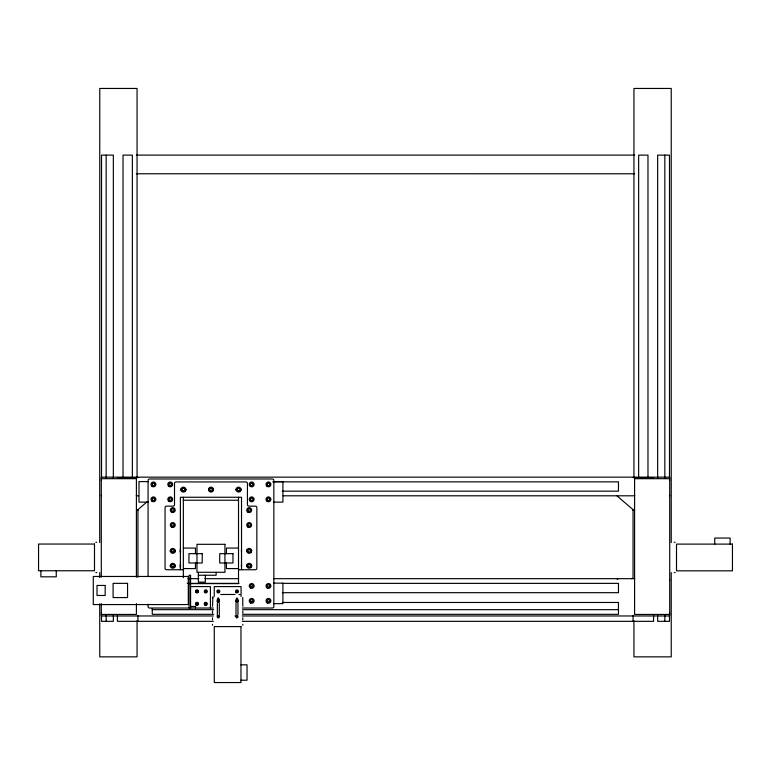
<?xml version="1.0" encoding="UTF-8"?>
<svg xmlns="http://www.w3.org/2000/svg" width="771" height="771" viewBox="0 0 771 771"><rect width="100%" height="100%" fill="white"/><g stroke="black" fill="none" stroke-linecap="round" stroke-linejoin="round"><path stroke-width="1.16" d="M180.385 551.487L180.385 549.684M180.385 566.406L180.385 564.603M241.477 552.046L241.477 549.684M241.477 566.964L241.477 565.162M180.385 552.046L180.404 551.159M180.385 566.964L180.404 566.078M241.477 564.603L241.468 565.49M170.314 550.87L170.401 551.487L170.622 549.684M170.314 565.789L170.401 566.406L170.622 564.603M175.21 550.87A2.448 2.448 0 0 0 171.538 548.75A2.448 2.448 0 0 0 171.538 552.98A2.448 2.448 0 0 0 175.21 550.87L175.133 550.243L174.911 552.046M175.21 565.789A2.448 2.448 0 0 0 171.538 563.668A2.448 2.448 0 0 0 171.538 567.899A2.448 2.448 0 0 0 175.21 565.789L175.133 565.162L174.911 566.964M180.944 489.604L181.021 490.231L181.243 488.419M185.84 489.604A2.448 2.448 0 0 0 182.168 487.484A2.448 2.448 0 0 0 182.168 491.725A2.448 2.448 0 0 0 185.84 489.604L185.753 488.987L185.532 490.79M208.527 489.604L208.604 490.231L208.835 488.419M213.422 489.604A2.448 2.448 0 0 0 209.751 487.484A2.448 2.448 0 0 0 209.751 491.725A2.448 2.448 0 0 0 213.422 489.604L213.345 488.987L213.114 490.79M236.109 489.604L236.196 490.231L236.418 488.419M241.005 489.604A2.448 2.448 0 0 0 237.333 487.484A2.448 2.448 0 0 0 237.333 491.725A2.448 2.448 0 0 0 241.005 489.604L240.928 488.987L240.706 490.79M246.739 550.87L246.816 551.487L247.038 549.684M246.739 565.789L246.816 566.406L247.038 564.603M251.635 550.87A2.448 2.448 0 0 0 247.963 548.75A2.448 2.448 0 0 0 247.963 552.98A2.448 2.448 0 0 0 251.635 550.87L251.548 550.243L251.327 552.046M251.635 565.789A2.448 2.448 0 0 0 247.963 563.668A2.448 2.448 0 0 0 247.963 567.899A2.448 2.448 0 0 0 251.635 565.789L251.548 565.162L251.327 566.964M212.507 597.853L212.912 596.87L212.507 606.295M217.557 598.537L218.993 598.421M236.283 598.46L237.641 598.421M147.338 501.593L138.462 509.217A1.484 1.484 0 0 0 137.942 510.344M217.885 598.267C219.166 598.238 217.971 598.229 218.521 598.18M236.591 598.248L237.131 598.18M136.303 155.116L634.639 155.116M136.303 173.764L634.639 173.774M117.433 477.615L137.942 477.615M633.058 477.615L653.567 477.615M101.3 478.685L136.409 478.685L136.409 577.2M669.7 478.685L634.591 478.685L634.591 614.439L669.7 614.439M148.427 481.615L138.992 481.615L138.992 502.133L148.427 502.133M273.483 481.615L282.918 481.615L282.918 502.133L273.483 502.133M272.722 481.846L618.458 481.846L618.458 491.175L282.359 491.175M182.37 491.175L184.78 491.175M136.216 495.801L138.626 495.801M283.14 495.801L634.784 495.801M183.344 500.225L238.518 500.225M95.855 542.283L96.78 542.283M674.22 542.283L675.145 542.283M183.344 548.065L195.468 548.065L195.468 553.665M238.557 548.065L226.443 548.065L226.443 553.665M183.344 568.584L195.468 568.584L195.468 562.984M238.557 568.584L226.443 568.584L226.443 562.984M183.344 569.74L166.536 569.74A1.484 1.484 0 0 1 165.061 568.256L165.061 507.626A1.484 1.484 0 0 1 166.536 506.152L173.022 506.152A1.484 1.484 0 0 0 174.506 504.668L174.506 483.417A1.484 1.484 0 0 1 175.99 481.942L245.959 481.942A1.484 1.484 0 0 1 247.443 483.417L247.443 504.668A1.484 1.484 0 0 0 248.917 506.152L255.365 506.152A1.484 1.484 0 0 1 256.849 507.626L256.849 568.256A1.484 1.484 0 0 1 255.365 569.74L238.518 569.74M95.855 572.593L96.78 572.593M674.22 572.593L675.145 572.593M198.369 575.243L216.131 575.243L216.131 572.284M187.999 578.674L198.841 578.674M204.864 578.674L238.586 578.674M273.503 578.674L634.784 578.674M273.483 583.136L282.918 583.136L282.918 603.645L273.483 603.645M187.189 583.368L238.991 583.368M282.359 583.368L618.458 583.368L618.458 592.687L282.359 592.687M188.278 583.618L238.518 583.618L238.518 497.266M190.273 586.586L210.435 586.586L210.435 608.03M220.67 594.48L235.039 594.48M239.029 594.48L239.964 594.586L239.434 594.48M282.359 602.479L618.458 602.479L618.458 614.314L242.605 614.314M190.572 606.478L195.535 606.478L195.535 608.03M213.365 608.03L149.555 608.03A1.484 1.484 0 0 1 148.071 606.555L148.071 604.156M242.258 608.03L272.356 608.03A1.484 1.484 0 0 0 273.84 606.555L273.84 480.458A1.484 1.484 0 0 0 272.356 478.984L149.555 478.984A1.484 1.484 0 0 0 148.071 480.458L148.071 576.535M152.253 609.659L213.692 609.659M242.605 609.659L618.458 609.659M101.3 614.439L136.409 614.439L136.409 603.626M213.692 614.314L152.253 614.314L152.253 608.396M213.297 615.971L101.3 615.971L101.3 603.587M216.902 615.971L219.311 615.971M234.972 615.971L237.381 615.971M242.19 615.971L669.7 615.971L669.7 477.153L101.3 477.153L101.3 577.2M213.374 621.33L117.433 621.33L117.433 615.431M242.239 621.33L653.567 621.33L653.567 615.431M240.976 664.833L247.038 664.833L247.038 680.215L240.976 680.215M242.74 597.458L242.807 606.295M730.118 544.114L730.118 538.052L714.736 538.052L714.736 544.114M671.233 542.611L671.233 88.453L633.935 88.453L633.935 477.422M671.233 572.564L671.233 656.853L633.935 656.853L633.935 620.732M669.488 477.972L669.488 155.125L657.653 155.125L657.653 477.972M669.488 615.306L669.488 621.33L657.653 621.33L657.653 615.306M664.833 155.125L664.833 477.972M664.833 615.306L664.833 621.33M647.977 477.972L647.977 155.125L638.648 155.125L638.648 477.972M633.058 509.458L633.058 577.2A1.484 1.484 0 0 1 631.574 578.674M633.058 615.431L633.058 621.33M242.807 611.018L242.807 613.128M242.807 617.802L242.807 619.797M242.807 624.317L242.807 625.242M241.525 569.74L241.525 497.266L180.385 497.266L180.385 569.74M241.063 596.542L241.063 586.586L214.251 586.586L214.251 596.542M237.96 603.25L237.96 614.853M236.003 603.25L236.003 614.853M219.311 603.25L219.311 614.853M217.355 603.25L217.355 614.853M212.507 611.018L212.507 613.128M212.507 617.802L212.507 619.797M212.507 624.317L212.507 625.242M206.503 590.268L206.503 592.523M206.503 602.71L206.503 604.975M205.356 575.243L205.356 582.144L198.369 582.144L198.369 572.284M205.047 590.268L205.047 592.523M205.047 602.71L205.047 604.975M197.742 590.268L197.742 592.523M197.742 602.71L197.742 604.975M196.287 590.268L196.287 592.523M196.287 602.71L196.287 604.975M190.572 608.03L190.572 575.272L189.088 575.272L189.088 608.03M183.344 497.266L183.344 577.662M180.501 548.432L180.501 553.299M180.501 563.35L180.501 568.217M137.942 509.458L137.942 577.2M137.942 615.431L137.942 621.33M137.065 477.422L137.065 88.453L99.767 88.453L99.71 542.611M137.065 620.732L137.065 656.853L99.767 656.853L99.71 603.847M132.352 477.972L132.352 155.116L123.023 155.116L123.023 477.972M113.347 477.972L113.347 155.116L101.512 155.116L101.512 477.972M113.347 615.306L113.347 621.33L101.512 621.33L101.512 615.306M106.167 155.116L106.167 477.972M106.167 615.306L106.167 621.33M99.767 572.564L99.71 577.566M56.264 570.762L56.264 576.824L40.882 576.824L40.882 570.762M219.388 601.881A1.484 1.484 0 0 1 217.788 602.228M217.181 601.785A1.484 1.484 0 0 1 217.017 601.525M217.017 600.166A1.484 1.484 0 0 1 217.788 599.472M218.868 599.472A1.484 1.484 0 0 1 219.378 599.799M238.297 600.166A1.484 1.484 0 0 1 238.133 601.785M237.911 601.997A1.484 1.484 0 0 1 236.302 602.161M235.83 601.785A1.484 1.484 0 0 1 235.531 601.129M235.521 600.58A1.484 1.484 0 0 1 236.437 599.472M237.516 599.472A1.484 1.484 0 0 1 237.911 599.703M669.594 479.62A1.484 1.484 0 0 1 669.7 480.169M669.7 495.252A1.484 1.484 0 0 1 669.604 495.772M669.594 579.609A1.484 1.484 0 0 1 669.7 580.158M669.7 612.955A1.484 1.484 0 0 1 669.594 613.523M617.166 579.349A1.484 1.484 0 0 1 618.4 578.674M633.058 510.344A1.484 1.484 0 0 0 632.538 509.217L617.436 496.245A1.484 1.484 0 0 1 616.954 495.435M101.406 613.504A1.484 1.484 0 0 1 101.3 612.955M101.386 495.772A1.484 1.484 0 0 1 101.3 495.252M101.3 480.169A1.484 1.484 0 0 1 101.406 479.61M196.287 591.367C196.2 592.754 198.504 591.983 197.53 590.914C192.538 592.407 201.867 591.299 196.287 591.424M196.287 603.741L196.952 604.531L197.742 603.876L197.01 603.086L196.335 604.078L197.521 604.329L197.289 603.134L196.287 603.809M205.047 591.367L205.703 592.157L206.493 591.492L205.77 590.702L205.096 591.694L206.281 591.945L206.05 590.759L205.047 591.424M205.047 603.741L205.703 604.531L206.493 603.876L205.77 603.086L205.096 604.078L206.281 604.329L206.05 603.134L205.047 603.809M217.605 591.367C218.897 593.949 219.446 589.083 217.605 591.367M217.605 600.782C218.135 603.115 220.014 599.115 218.665 601.496C215.88 601.043 220.506 599 217.605 600.782M236.254 591.367C237.449 593.949 238.249 589.092 236.254 591.367M236.254 600.782C236.813 603.095 238.711 599.096 237.246 601.525C234.606 600.888 239.164 599.096 236.254 600.782M217.653 600.57C218.193 603.433 220.043 598.913 217.653 600.57M236.302 600.57C236.842 603.433 238.692 598.913 236.302 600.57M94.496 544.047L38.55 544.047L38.55 570.762L94.496 570.762L94.496 544.047M732.45 544.114L676.504 544.114L676.504 570.829L732.45 570.829L732.45 544.114M224.939 544.307L196.971 544.307L196.971 572.284L224.939 572.284L224.939 544.307M202.204 553.665L188.943 553.665L188.943 562.984L202.204 562.984L202.204 553.665M232.967 553.665L219.706 553.665L219.706 562.984L232.967 562.984L232.967 553.665M188.297 576.467L93.281 576.467L93.281 604.57L188.297 604.57L188.297 576.467M127.552 583.348L113.096 583.348L113.096 597.564L127.552 597.564L127.552 583.348M105.174 585.449L97.011 585.449L97.011 595.472L105.174 595.472L105.174 585.449M240.976 626.601L214.271 626.601L214.271 682.547L240.976 682.547L240.976 626.601M237.931 490.703A1.263 1.263 0 0 0 239.829 489.604A1.263 1.263 0 0 0 237.931 488.506A1.263 1.263 0 0 0 237.931 490.703M210.338 490.703A1.263 1.263 0 0 0 212.237 489.604A1.263 1.263 0 0 0 210.338 488.506A1.263 1.263 0 0 0 210.338 490.703M182.756 490.703A1.263 1.263 0 0 0 184.654 489.604A1.263 1.263 0 0 0 182.756 488.506A1.263 1.263 0 0 0 182.756 490.703M172.135 551.959A1.263 1.263 0 0 0 174.024 550.87A1.263 1.263 0 0 0 172.135 549.771A1.263 1.263 0 0 0 172.135 551.959M172.135 566.878A1.263 1.263 0 0 0 174.024 565.789A1.263 1.263 0 0 0 172.135 564.69A1.263 1.263 0 0 0 172.135 566.878M248.551 566.878A1.263 1.263 0 0 0 250.45 565.789A1.263 1.263 0 0 0 248.551 564.69A1.263 1.263 0 0 0 248.551 566.878M248.551 551.959A1.263 1.263 0 0 0 250.45 550.87A1.263 1.263 0 0 0 248.551 549.771A1.263 1.263 0 0 0 248.551 551.959M247.963 527.142A2.448 2.448 0 0 0 251.635 525.022A2.448 2.448 0 0 0 247.963 522.902A2.448 2.448 0 0 0 247.963 527.142M247.963 512.223A2.448 2.448 0 0 0 251.635 510.103A2.448 2.448 0 0 0 247.963 507.983A2.448 2.448 0 0 0 247.963 512.223M171.538 512.223A2.448 2.448 0 0 0 175.21 510.103A2.448 2.448 0 0 0 171.538 507.983A2.448 2.448 0 0 0 171.538 512.223M171.538 527.142A2.448 2.448 0 0 0 175.21 525.022A2.448 2.448 0 0 0 171.538 522.902A2.448 2.448 0 0 0 171.538 527.142M248.551 526.111A1.263 1.263 0 0 0 250.45 525.022A1.263 1.263 0 0 0 248.551 523.923A1.263 1.263 0 0 0 248.551 526.111M248.551 511.192A1.263 1.263 0 0 0 250.45 510.103A1.263 1.263 0 0 0 248.551 509.005A1.263 1.263 0 0 0 248.551 511.192M172.135 511.192A1.263 1.263 0 0 0 174.024 510.103A1.263 1.263 0 0 0 172.135 509.005A1.263 1.263 0 0 0 172.135 511.192M172.135 526.111A1.263 1.263 0 0 0 174.024 525.022A1.263 1.263 0 0 0 172.135 523.923A1.263 1.263 0 0 0 172.135 526.111M251.076 586.972A1.205 1.205 0 0 0 252.888 585.931A1.205 1.205 0 0 0 251.076 584.89A1.205 1.205 0 0 0 251.076 586.972M251.076 601.891A1.205 1.205 0 0 0 252.888 600.85A1.205 1.205 0 0 0 251.076 599.809A1.205 1.205 0 0 0 251.076 601.891M267.855 586.972A1.205 1.205 0 0 0 269.667 585.931A1.205 1.205 0 0 0 267.855 584.89A1.205 1.205 0 0 0 267.855 586.972M250.469 588.022A2.409 2.409 0 0 0 254.093 585.931A2.409 2.409 0 0 0 250.469 583.84A2.409 2.409 0 0 0 250.469 588.022M250.469 602.941A2.409 2.409 0 0 0 254.093 600.85A2.409 2.409 0 0 0 250.469 598.759A2.409 2.409 0 0 0 250.469 602.941M267.258 588.022A2.409 2.409 0 0 0 270.872 585.931A2.409 2.409 0 0 0 267.258 583.84A2.409 2.409 0 0 0 267.258 588.022M267.258 602.941A2.409 2.409 0 0 0 270.872 600.85A2.409 2.409 0 0 0 267.258 598.759A2.409 2.409 0 0 0 267.258 602.941M267.855 601.891A1.205 1.205 0 0 0 269.667 600.85A1.205 1.205 0 0 0 267.855 599.809A1.205 1.205 0 0 0 267.855 601.891M267.768 485.402A1.205 1.205 0 0 0 269.667 484.525A1.205 1.205 0 0 0 267.951 483.321A1.205 1.205 0 0 0 267.768 485.402M267.768 500.321A1.205 1.205 0 0 0 269.667 499.444A1.205 1.205 0 0 0 267.951 498.239A1.205 1.205 0 0 0 267.768 500.321M250.98 500.321A1.205 1.205 0 0 0 252.878 499.444A1.205 1.205 0 0 0 251.173 498.239A1.205 1.205 0 0 0 250.98 500.321M250.98 485.402A1.205 1.205 0 0 0 252.878 484.525A1.205 1.205 0 0 0 251.173 483.321A1.205 1.205 0 0 0 250.98 485.402M169.533 500.321A1.205 1.205 0 0 0 171.432 499.444A1.205 1.205 0 0 0 169.726 498.239A1.205 1.205 0 0 0 169.533 500.321M152.754 485.402A1.205 1.205 0 0 0 154.643 484.525A1.205 1.205 0 0 0 152.937 483.321A1.205 1.205 0 0 0 152.754 485.402M169.533 485.402A1.205 1.205 0 0 0 171.432 484.525A1.205 1.205 0 0 0 169.726 483.321A1.205 1.205 0 0 0 169.533 485.402M152.754 500.321A1.205 1.205 0 0 0 154.643 499.444A1.205 1.205 0 0 0 152.937 498.239A1.205 1.205 0 0 0 152.754 500.321M168.839 486.385A2.409 2.409 0 0 0 172.637 484.631A2.409 2.409 0 0 0 169.215 482.222A2.409 2.409 0 0 0 168.839 486.385M168.839 501.304A2.409 2.409 0 0 0 172.637 499.55A2.409 2.409 0 0 0 169.215 497.141A2.409 2.409 0 0 0 168.839 501.304M152.051 501.304A2.409 2.409 0 0 0 155.848 499.55A2.409 2.409 0 0 0 152.427 497.141A2.409 2.409 0 0 0 152.051 501.304M152.051 486.385A2.409 2.409 0 0 0 155.848 484.631A2.409 2.409 0 0 0 152.427 482.222A2.409 2.409 0 0 0 152.051 486.385M250.286 501.304A2.409 2.409 0 0 0 254.083 499.55A2.409 2.409 0 0 0 250.662 497.141A2.409 2.409 0 0 0 250.286 501.304M250.286 486.385A2.409 2.409 0 0 0 254.083 484.631A2.409 2.409 0 0 0 250.662 482.222A2.409 2.409 0 0 0 250.286 486.385M267.074 501.304A2.409 2.409 0 0 0 270.862 499.55A2.409 2.409 0 0 0 267.45 497.141A2.409 2.409 0 0 0 267.074 501.304M267.074 486.385A2.409 2.409 0 0 0 270.862 484.631A2.409 2.409 0 0 0 267.45 482.222A2.409 2.409 0 0 0 267.074 486.385M196.162 592.639A1.484 1.484 0 0 0 198.494 591.559A1.484 1.484 0 0 0 196.393 590.085A1.484 1.484 0 0 0 196.162 592.639M204.922 592.639A1.484 1.484 0 0 0 207.245 591.559A1.484 1.484 0 0 0 205.153 590.085A1.484 1.484 0 0 0 204.922 592.639M204.922 605.023A1.484 1.484 0 0 0 207.245 603.944A1.484 1.484 0 0 0 205.153 602.469A1.484 1.484 0 0 0 204.922 605.023M196.162 605.023A1.484 1.484 0 0 0 198.494 603.944A1.484 1.484 0 0 0 196.393 602.469A1.484 1.484 0 0 0 196.162 605.023M217.846 601.698A0.983 0.983 0 0 0 219.311 600.85A0.983 0.983 0 0 0 217.846 600.002A0.983 0.983 0 0 0 217.846 601.698M217.846 617.706A0.983 0.983 0 0 0 219.311 616.858A0.983 0.983 0 0 0 217.846 616.01A0.983 0.983 0 0 0 217.846 617.706M236.495 617.706A0.983 0.983 0 0 0 237.96 616.858A0.983 0.983 0 0 0 236.495 616.01A0.983 0.983 0 0 0 236.495 617.706M236.495 601.698A0.983 0.983 0 0 0 237.96 600.85A0.983 0.983 0 0 0 236.495 600.002A0.983 0.983 0 0 0 236.495 601.698M236.128 592.639A1.484 1.484 0 0 0 238.451 591.559A1.484 1.484 0 0 0 236.36 590.085A1.484 1.484 0 0 0 236.128 592.639M217.48 592.639A1.484 1.484 0 0 0 219.802 591.559A1.484 1.484 0 0 0 217.711 590.085A1.484 1.484 0 0 0 217.48 592.639"/></g></svg>
